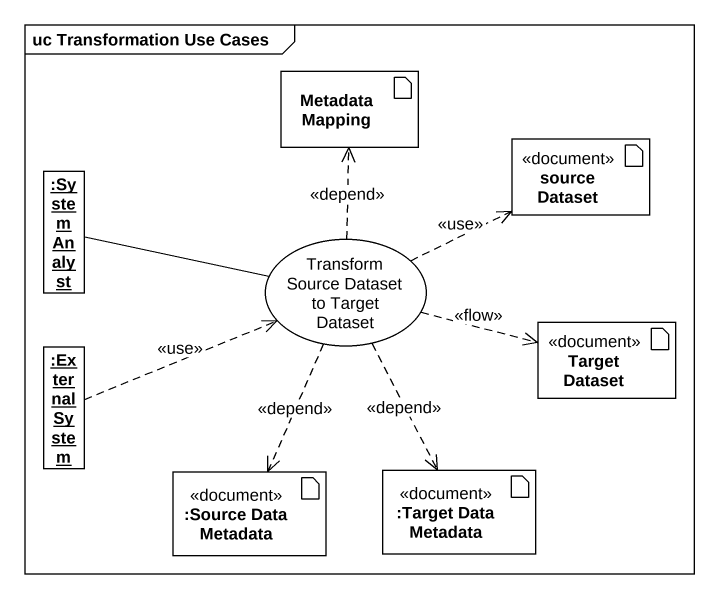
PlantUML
@startuml
mainframe uc Transformation Use Cases
allowmixing
hide circle
hide empty members
artifact "Metadata Mapping" as Metadata_Mapping
object ":System Analyst" as System_Analyst
artifact "source Dataset" as source_Dataset <<document>>
usecase "Transform Source Dataset to Target Dataset" as Transform_Source_Dataset_to
object ":External System" as External_System
artifact "Target Dataset" as Target_Dataset <<document>>
artifact ":Source Data Metadata" as Source_Data_Metadata <<document>>
artifact ":Target Data Metadata" as Target_Data_Metadata <<document>>
System_Analyst -right- Transform_Source_Dataset_to
Transform_Source_Dataset_to .up.> Metadata_Mapping : <<depend>>
Transform_Source_Dataset_to .right.> source_Dataset : <<use>>
Transform_Source_Dataset_to .right.> Target_Dataset : <<flow>>
Transform_Source_Dataset_to ..> Source_Data_Metadata : <<depend>>
Transform_Source_Dataset_to ..> Target_Data_Metadata : <<depend>>
External_System .right.> Transform_Source_Dataset_to : <<use>>
@enduml
